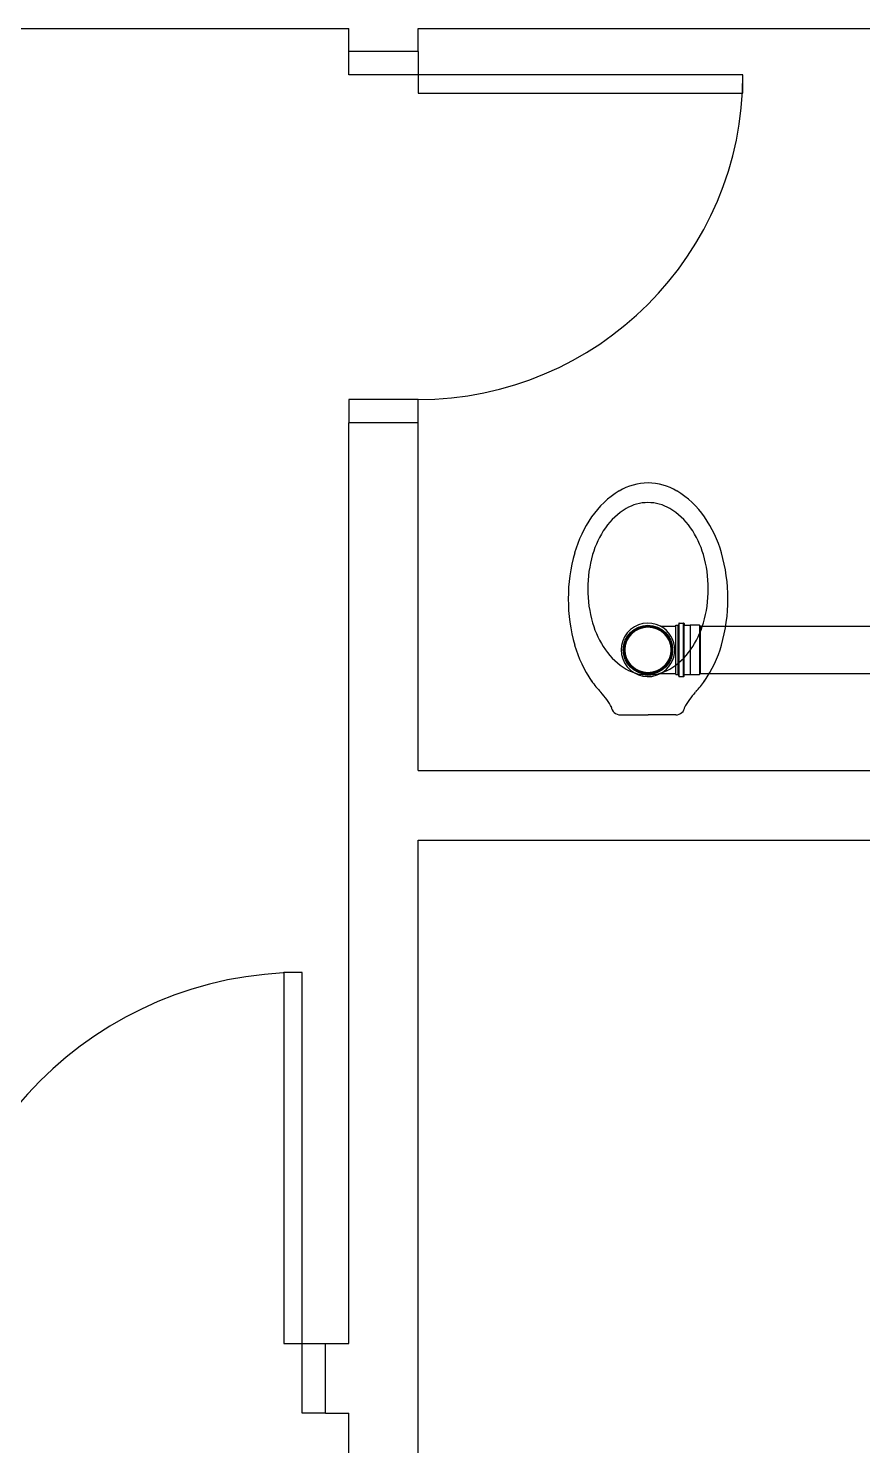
# Model space of a CAD drawing. Extents: x 241 to 398, y 106 to 179.
# Drawn here: x 250.205 to 252.003, y 111.832 to 114.887 of the extents above; entities that cross this region are included whole.
import ezdxf

# ---------------------------------------------------------------- set-up
doc = ezdxf.new("R2010")
doc.units = 0
doc.layers.get('0').update_dxf_attribs({"linetype": 'CONTINUOUS'})
for name, color, linetype in [('ALVVISTA', 8, 'CONTINUOUS'), ('TIGRECAD', 2, 'CONTINUOUS'), ('TINTERNO', 7, 'CONTINUOUS')]:
    doc.layers.add(name, color=color, linetype=linetype)

msp = doc.modelspace()

# ---------------------------------------------------------------- linework, layer by layer
for p, q in [((251.6514, 113.6002, -3.35), (251.6316, 113.6002, -3.35)), ((251.6316, 113.4943, -3.35), (251.6514, 113.4943, -3.35))]:
    msp.add_line(p, q)
at = {"layer": 'ALVVISTA'}
for p, q in [((247.3452, 114.8869, -3.35), (250.8952, 114.8869, -3.35)), ((250.8952, 114.8369, -3.35), (250.8952, 114.8869, -3.35)), ((251.0452, 114.8869, -3.35), (253.0452, 114.8869, -3.35)), ((251.0452, 114.8369, -3.35), (251.0452, 114.8869, -3.35)), ((251.0452, 114.8369, -3.35), (250.8952, 114.8369, -3.35)), ((250.8952, 114.7869, -3.35), (250.8952, 114.8369, -3.35)), ((251.0452, 114.8369, -3.35), (251.0452, 114.7869, -3.35)), ((251.0452, 114.7869, -3.35), (250.8952, 114.7869, -3.35)), ((251.7452, 114.7869, -3.35), (251.0452, 114.7869, -3.35)), ((251.0452, 114.7869, -3.35), (251.0452, 114.7469, -3.35)), ((251.7452, 114.7469, -3.35), (251.7452, 114.7869, -3.35)), ((251.0452, 114.7469, -3.35), (251.7452, 114.7469, -3.35)), ((251.0452, 114.0869, -3.35), (250.8952, 114.0869, -3.35)), ((250.8952, 114.0869, -3.35), (250.8952, 114.0369, -3.35)), ((251.0452, 114.0369, -3.35), (251.0452, 114.0869, -3.35)), ((250.8952, 113.2119, -3.35), (250.8952, 114.0369, -3.35)), ((251.0452, 114.0369, -3.35), (250.8952, 114.0369, -3.35)), ((251.0452, 113.2869, -3.35), (251.0452, 114.0369, -3.35)), ((251.481, 113.4069, -3.35), (251.5406, 113.4069, -3.35)), ((251.6002, 113.4069, -3.35), (251.5406, 113.4069, -3.35)), ((251.0452, 113.2869, -3.35), (253.0452, 113.2869, -3.35)), ((250.8952, 112.0519, -3.35), (250.8952, 113.2119, -3.35)), ((251.0452, 113.1369, -3.35), (253.0452, 113.1369, -3.35)), ((251.0452, 111.9769, -3.35), (251.0452, 113.1369, -3.35)), ((250.7552, 112.8519, -3.35), (250.7552, 112.0519, -3.35)), ((250.7952, 112.8519, -3.35), (250.7552, 112.8519, -3.35)), ((250.7952, 112.0519, -3.35), (250.7952, 112.8519, -3.35)), ((250.7552, 112.0519, -3.35), (250.7952, 112.0519, -3.35)), ((250.7952, 111.9019, -3.35), (250.7952, 112.0519, -3.35)), ((250.7952, 112.0519, -3.35), (250.8452, 112.0519, -3.35)), ((250.8452, 111.9019, -3.35), (250.8452, 112.0519, -3.35)), ((250.8452, 112.0519, -3.35), (250.8952, 112.0519, -3.35)), ((251.0452, 110.0169, -3.35), (251.0452, 111.9769, -3.35)), ((250.8452, 111.9019, -3.35), (250.7952, 111.9019, -3.35)), ((250.8452, 111.9019, -3.35), (250.8952, 111.9019, -3.35)), ((250.8952, 110.0169, -3.35), (250.8952, 111.9019, -3.35))]:
    msp.add_line(p, q, dxfattribs=at)
msp.add_circle((251.5404, 113.5472, -3.35), 0.0493, dxfattribs=at)
for centre, radius, start, end in [((251.0452, 114.7869, -3.35), 0.7, 270, 0), ((251.5406, 113.7862, -3.35), 0.1207, 90, 121.0345), ((251.5406, 113.7862, -3.35), 0.1207, 58.9655, 90), ((251.5779, 113.7242, -3.35), 0.1931, 121.0345, 145.4554), ((251.5404, 113.7722, -3.35), 0.0924, 90, 120.646), ((251.5404, 113.7722, -3.35), 0.0924, 59.354, 90), ((251.5033, 113.7242, -3.35), 0.1931, 34.5446, 58.9655), ((251.637, 113.6835, -3.35), 0.2648, 145.4554, 164.0842), ((251.567, 113.7274, -3.35), 0.1445, 120.646, 145.042), ((251.5139, 113.7274, -3.35), 0.1445, 34.958, 59.354), ((251.4442, 113.6835, -3.35), 0.2648, 15.9158, 34.5446), ((251.609, 113.698, -3.35), 0.1957, 145.042, 163.8499), ((251.4719, 113.698, -3.35), 0.1957, 16.1501, 34.958), ((251.7304, 113.6569, -3.35), 0.3619, 164.0842, 180), ((251.6754, 113.6788, -3.35), 0.2648, 163.8499, 180), ((251.4055, 113.6788, -3.35), 0.2648, 360, 16.1501), ((251.3508, 113.6569, -3.35), 0.3619, 0, 15.9158), ((251.6754, 113.6788, -3.35), 0.2648, 180, 196.1501), ((251.4055, 113.6788, -3.35), 0.2648, 343.8499, 0), ((251.7304, 113.6569, -3.35), 0.3619, 180, 195.9158), ((251.3508, 113.6569, -3.35), 0.3619, 344.0842, 360), ((251.609, 113.6596, -3.35), 0.1957, 196.1501, 214.958), ((251.4719, 113.6596, -3.35), 0.1957, 325.042, 343.8499), ((251.637, 113.6302, -3.35), 0.2648, 195.9158, 214.5446), ((251.4442, 113.6302, -3.35), 0.2648, 325.4554, 344.0842), ((251.567, 113.6302, -3.35), 0.1445, 214.958, 239.354), ((251.5139, 113.6302, -3.35), 0.1445, 300.646, 325.042), ((251.5404, 113.5854, -3.35), 0.0924, 239.354, 270), ((251.5404, 113.5854, -3.35), 0.0924, 270, 300.646), ((251.5779, 113.5896, -3.35), 0.1931, 214.5446, 223.8996), ((251.5033, 113.5896, -3.35), 0.1931, 316.435, 325.4554), ((251.323, 113.3489, -3.35), 0.1576, 27.8937, 42.6874), ((251.7582, 113.3489, -3.35), 0.1576, 137.3126, 152.1063), ((251.481, 113.4269, -3.35), 0.02, 186.211, 270), ((251.6002, 113.4269, -3.35), 0.02, 270, 353.789), ((250.7952, 112.0519, -3.35), 0.8, 90, 180)]:
    msp.add_arc(centre, radius, start, end, dxfattribs=at)
at = {"layer": 'TIGRECAD'}
for p, q in [((251.5677, 113.598, -3.35), (251.6004, 113.598, -3.35)), ((251.6004, 113.494, -3.35), (251.6004, 113.6005, -3.35)), ((251.6004, 113.6005, -3.35), (251.6049, 113.6005, -3.35)), ((251.6066, 113.6042, -3.35), (251.6059, 113.6012, -3.35)), ((251.6076, 113.6049, -3.35), (251.6171, 113.6049, -3.35)), ((251.6076, 113.4906, -3.35), (251.6076, 113.6039, -3.35)), ((251.6171, 113.4906, -3.35), (251.6171, 113.6039, -3.35)), ((251.6181, 113.604, -3.35), (251.6183, 113.6014, -3.35)), ((251.6193, 113.6005, -3.35), (251.6314, 113.6005, -3.35)), ((251.6314, 113.6005, -3.35), (251.6316, 113.6002, -3.35)), ((251.6514, 113.6002, -3.35), (251.6535, 113.598, -3.35)), ((251.6535, 113.598, -3.35), (252.9107, 113.598, -3.35)), ((251.6535, 113.4964, -3.35), (251.6535, 113.598, -3.35)), ((251.5677, 113.4964, -3.35), (251.6004, 113.4964, -3.35)), ((251.6004, 113.494, -3.35), (251.6049, 113.494, -3.35)), ((251.6066, 113.4903, -3.35), (251.6059, 113.4933, -3.35)), ((251.6193, 113.494, -3.35), (251.6314, 113.494, -3.35)), ((251.6314, 113.494, -3.35), (251.6316, 113.4943, -3.35)), ((251.6514, 113.4943, -3.35), (251.6535, 113.4964, -3.35)), ((251.6535, 113.4964, -3.35), (252.9107, 113.4964, -3.35)), ((251.6076, 113.4896, -3.35), (251.6171, 113.4896, -3.35)), ((251.6181, 113.4905, -3.35), (251.6183, 113.4931, -3.35))]:
    msp.add_line(p, q, dxfattribs=at)
msp.add_circle((251.5404, 113.5472, -3.35), 0.0532, dxfattribs=at)
for centre, radius, start, end in [((251.5404, 113.5472, -3.35), 0.0577, 61.785, 298.215), ((251.5404, 113.5472, -3.35), 0.0577, 298.215, 61.785), ((251.6049, 113.6015, -3.35), 0.001, 270, 345), ((251.6076, 113.6039, -3.35), 0.001, 90, 165), ((251.6171, 113.6039, -3.35), 0.001, 5, 90), ((251.6193, 113.6015, -3.35), 0.001, 185, 270), ((251.6049, 113.493, -3.35), 0.001, 15, 90), ((251.6193, 113.493, -3.35), 0.001, 90, 175), ((251.6076, 113.4906, -3.35), 0.001, 195, 270), ((251.6171, 113.4906, -3.35), 0.001, 270, 355)]:
    msp.add_arc(centre, radius, start, end, dxfattribs=at)
at = {"layer": 'TINTERNO'}
for p, q in [((251.6004, 113.4964, -3.35), (251.6004, 113.598, -3.35)), ((251.6057, 113.494, -3.35), (251.6057, 113.6005, -3.35)), ((251.6184, 113.494, -3.35), (251.6184, 113.6005, -3.35)), ((251.6314, 113.6005, -3.35), (251.6314, 113.494, -3.35)), ((251.6316, 113.6002, -3.35), (251.6316, 113.4943, -3.35)), ((251.6514, 113.6002, -3.35), (251.6514, 113.4943, -3.35))]:
    msp.add_line(p, q, dxfattribs=at)
msp.add_circle((251.5404, 113.5472, -3.35), 0.051, dxfattribs=at)

doc.saveas('drawing.dxf')
